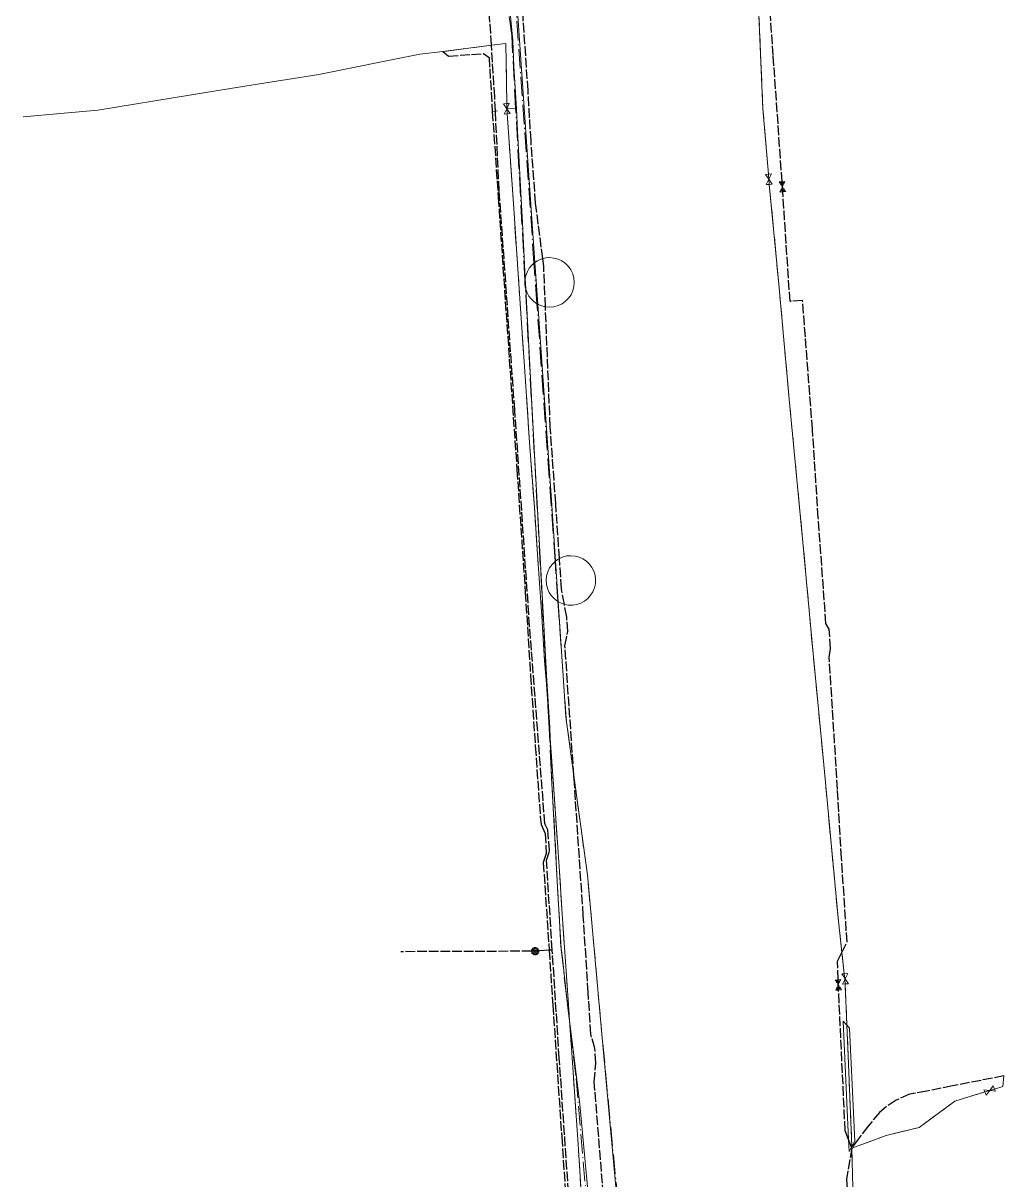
# Model space of a CAD drawing. Header units: metres. Extents: x 105265 to 106214, y 111498 to 118425.
# Drawn here: x 105804 to 105932.6, y 117431.8 to 117583.4 of the extents above; entities that cross this region are included whole.
import ezdxf

# ---------------------------------------------------------------- set-up
doc = ezdxf.new("R2010")
doc.units = ezdxf.units.M
doc.linetypes.add('DASHDOT', pattern=[3.556, 2.54, -0.508, 0, -0.508])
doc.linetypes.add('DASHED', pattern=[1.524, 1.27, -0.254])
for name, color, linetype, lineweight in [('30-RED-VANTI-EXIST', 52, 'CONTINUOUS', 13), ('30-RED-VANTI-PROY', 2, 'DASHED', 25), ('30-RED-VANTI-RETIRO', 8, 'DASHDOT', 13), ('30-RED-VANTI-SINCLAS', 9, 'CONTINUOUS', 5)]:
    doc.layers.add(name, color=color, linetype=linetype, lineweight=lineweight)

msp = doc.modelspace()

# ---------------------------------------------------------------- linework, layer by layer
at = {"layer": '30-RED-VANTI-EXIST'}
for points in [[(105901.7357, 117563.6211), (105901.0075, 117572.1807), (105900.4977, 117584.4481), (105899.9087, 117597.1585), (105899.1843, 117607.0131), (105898.5464, 117616.2425)], [(105868.6799, 117572.2578), (105868.3689, 117577.7273), (105868.2271, 117581.1511), (105867.6923, 117586.5931), (105867.6723, 117586.7281)], [(105871.1088, 117552.0511), (105868.7328, 117586.2696)], [(105865.4091, 117580.5267), (105859.0249, 117579.6903)], [(105867.4138, 117572.8757), (105867.3571, 117578.2487), (105867.2999, 117580.7745), (105865.4091, 117580.5267)], [(105859.0249, 117579.6903), (105856.0289, 117579.3387), (105851.6691, 117578.5005), (105842.7553, 117576.6993), (105833.0507, 117575.1469), (105826.0941, 117574.0343), (105813.7903, 117572.0303), (105803.9919, 117571.1589)], [(105865.5239, 117571.8557), (105865.9327, 117571.8888)], [(105865.9327, 117571.8888), (105866.1935, 117571.9099)], [(105867.4209, 117572.2057), (105867.4138, 117572.8757)], [(105867.4209, 117572.2057), (105868.5846, 117572.2538)], [(105867.4712, 117571.5396), (105867.4209, 117572.2057)], [(105872.7914, 117494.1832), (105872.6207, 117496.8217), (105872.3891, 117499.8361), (105872.0359, 117505.6849), (105871.8023, 117508.7561), (105871.4497, 117513.8177), (105871.0401, 117519.9741), (105870.4151, 117528.4359), (105869.8865, 117536.5063), (105869.3491, 117544.0935), (105868.9305, 117550.5619), (105868.3307, 117559.1095), (105867.7017, 117568.4851), (105867.4712, 117571.5396)], [(105868.5846, 117572.2538), (105868.6799, 117572.2578)], [(105868.6799, 117572.2578), (105868.6823, 117572.2579)], [(105869.8364, 117550.0117), (105869.4655, 117557.2171), (105868.8499, 117569.2665), (105868.6799, 117572.2578)], [(105901.7923, 117562.9555), (105901.7357, 117563.6211)], [(105901.8554, 117562.2905), (105901.7923, 117562.9555)], [(105911.3751, 117461.595), (105910.8729, 117466.1183), (105908.9499, 117486.6793), (105907.5965, 117500.7689), (105906.2167, 117515.8187), (105904.4637, 117534.1197), (105903.0987, 117549.1947), (105901.8554, 117562.2905)], [(105871.4889, 117546.5782), (105871.1088, 117552.0511)], [(105869.9124, 117548.5349), (105869.8364, 117550.0117)], [(105873.1005, 117489.7075), (105873.0485, 117491.0975), (105872.6587, 117497.2087), (105872.3303, 117503.7085), (105871.9337, 117510.9779), (105871.0005, 117527.7129), (105870.1265, 117544.3755), (105869.9124, 117548.5349)], [(105873.8047, 117512.9045), (105873.2293, 117521.5131), (105871.4889, 117546.5782)], [(105874.1608, 117507.5769), (105873.8047, 117512.9045)], [(105874.8112, 117497.8463), (105874.1608, 117507.5769)], [(105876.226, 117484.7268), (105875.1705, 117492.4715), (105874.8112, 117497.8463)], [(105873.1005, 117489.7075), (105872.9049, 117492.4277), (105872.7914, 117494.1832)], [(105873.2544, 117485.5898), (105873.1005, 117489.7075)], [(105875.658, 117452.6282), (105875.6011, 117453.4685), (105875.2131, 117459.1303), (105874.6857, 117466.6595), (105874.2971, 117472.8005), (105873.6763, 117481.6985), (105873.1005, 117489.7075)], [(105874.0881, 117470.1443), (105873.6967, 117477.3481), (105873.2933, 117484.5505), (105873.2544, 117485.5898)], [(105877.9947, 117471.7495), (105876.226, 117484.7268)], [(105879.9959, 117449.9213), (105877.9947, 117471.7495)], [(105874.0926, 117470.0655), (105874.0881, 117470.1443)], [(105875.658, 117452.6282), (105875.3109, 117455.5029), (105874.7099, 117460.8493), (105874.5677, 117462.1223), (105874.0926, 117470.0655)], [(105911.6852, 117458.8013), (105911.3751, 117461.595)], [(105911.7478, 117458.2381), (105911.6852, 117458.8013)], [(105911.7623, 117458.038), (105911.7573, 117458.1519), (105911.7478, 117458.2381)], [(105911.7871, 117457.4692), (105911.7623, 117458.038)], [(105912.0229, 117452.0701), (105911.7871, 117457.4692)], [(105875.6858, 117452.2173), (105875.658, 117452.6282)], [(105881.0763, 117392.0523), (105880.5865, 117398.9737), (105880.0519, 117406.3387), (105879.1589, 117416.7499), (105878.7193, 117422.0229), (105877.9639, 117431.3305), (105876.9845, 117441.6505), (105876.2451, 117447.7645), (105875.658, 117452.6282)], [(105882.1441, 117358.5952), (105882.0235, 117360.2785), (105881.6831, 117365.2581), (105881.1397, 117372.9779), (105880.6733, 117379.4429), (105880.0083, 117389.2535), (105879.5119, 117396.2857), (105879.0597, 117402.9013), (105878.6323, 117408.9655), (105878.2735, 117415.0793), (105877.8877, 117420.3661), (105877.2355, 117429.4261), (105876.7753, 117436.4327), (105876.1145, 117445.8839), (105875.6858, 117452.2173)], [(105912.6701, 117436.1338), (105912.1983, 117448.0533), (105912.0229, 117452.0701)], [(105884.7629, 117399.8171), (105883.1371, 117415.6235), (105879.9959, 117449.9213)], [(105931.3999, 117443.6888), (105932.4653, 117444.0001), (105932.6171, 117445.4115)], [(105912.6776, 117435.9522), (105917.1797, 117437.5959), (105921.5215, 117438.6413), (105926.1755, 117442.0877), (105930.1121, 117443.302)], [(105930.1121, 117443.302), (105930.7544, 117443.5002)], [(105930.7544, 117443.5002), (105931.3999, 117443.6888)], [(105912.6776, 117435.9522), (105912.6701, 117436.1338)], [(105912.9443, 117425.7066), (105912.8609, 117429.0237), (105912.6776, 117435.9522)]]:
    msp.add_lwpolyline(points, dxfattribs=at)
at = {"layer": '30-RED-VANTI-PROY'}
for points in [[(105865.4091, 117580.5267), (105864.5731, 117593.5515), (105863.8177, 117604.8973), (105862.7149, 117606.5279), (105862.2399, 117611.0045), (105862.7111, 117617.7619)], [(105903.5278, 117562.6436), (105902.3751, 117579.1655), (105901.5345, 117591.1635), (105900.6613, 117599.3973), (105899.3495, 117609.6569), (105899.2099, 117613.4663)], [(105872.1446, 117552.5579), (105871.2073, 117559.8369), (105870.6011, 117567.9903), (105870.2137, 117574.5837), (105869.5513, 117584.2909), (105869.537, 117586.106)], [(105865.9327, 117571.8888), (105865.8431, 117573.7657), (105865.4091, 117580.5267)], [(105859.0249, 117579.6903), (105859.7751, 117579.1147), (105864.3605, 117579.4305), (105865.0977, 117578.9403), (105865.5239, 117571.8557)], [(105865.5239, 117571.8557), (105866.3003, 117560.5977), (105867.3319, 117545.4373), (105868.7533, 117524.8455), (105869.8471, 117508.8271), (105870.5367, 117497.9585), (105871.1677, 117488.6345), (105871.8205, 117479.3871), (105871.9361, 117478.3695), (105872.4565, 117477.1891), (105872.6015, 117474.5643), (105872.2125, 117473.3933), (105872.9794, 117461.8705)], [(105873.3905, 117461.8967), (105872.6261, 117473.6709), (105873.0245, 117474.9115), (105872.7963, 117477.6553), (105872.4185, 117478.4477), (105870.4215, 117504.3455), (105868.4695, 117532.7503), (105866.4313, 117561.4417), (105865.9327, 117571.8888)], [(105903.5362, 117562.5228), (105903.5278, 117562.6436)], [(105903.5444, 117562.4059), (105903.5362, 117562.5228)], [(105903.5527, 117562.2866), (105903.5444, 117562.4059)], [(105903.5621, 117562.1512), (105903.5527, 117562.2866)], [(105903.5743, 117561.9773), (105903.5621, 117562.1512)], [(105903.5859, 117561.8033), (105903.5743, 117561.9773)], [(105903.5949, 117561.6677), (105903.5859, 117561.8033)], [(105903.6028, 117561.5484), (105903.5949, 117561.6677)], [(105903.6106, 117561.4315), (105903.6028, 117561.5484)], [(105903.6186, 117561.3107), (105903.6106, 117561.4315)], [(105911.3751, 117461.595), (105912.0553, 117462.9273), (105911.3271, 117473.9593), (105910.8107, 117482.9491), (105909.7119, 117500.2421), (105909.8755, 117501.4313), (105909.7123, 117503.9631), (105909.2823, 117504.7207), (105908.2703, 117518.5863), (105907.5207, 117530.1599), (105906.2213, 117547.0719), (105904.5733, 117546.9541), (105903.6186, 117561.3107)], [(105872.4883, 117546.2333), (105872.2715, 117551.5725), (105872.1446, 117552.5579)], [(105874.331, 117513.2459), (105873.8415, 117520.4213), (105873.1263, 117530.5197), (105872.4883, 117546.2333)], [(105874.9734, 117507.2308), (105874.6029, 117509.2601), (105874.331, 117513.2459)], [(105876.2224, 117484.7793), (105875.0587, 117501.7939), (105875.4133, 117503.6539), (105875.2783, 117505.5605), (105874.9734, 117507.2308)], [(105876.226, 117484.7268), (105876.2224, 117484.7793)], [(105883.0268, 117391.8966), (105882.1765, 117400.7679), (105881.9243, 117407.0547), (105878.8975, 117444.6351), (105879.1011, 117447.0931), (105878.9751, 117449.0347), (105878.4405, 117450.8797), (105878.1051, 117456.3279), (105877.4629, 117466.4137), (105876.2873, 117483.8307), (105876.226, 117484.7268)], [(105870.6592, 117461.7522), (105853.5399, 117461.6931)], [(105870.8046, 117461.7527), (105870.6592, 117461.7522)], [(105870.9869, 117461.7533), (105870.8046, 117461.7527)], [(105871.1505, 117461.7539), (105870.9869, 117461.7533)], [(105871.3025, 117461.7636), (105871.1505, 117461.7539)], [(105871.4847, 117461.7752), (105871.3025, 117461.7636)], [(105871.63, 117461.7845), (105871.4847, 117461.7752)], [(105872.9794, 117461.8705), (105871.63, 117461.7845)], [(105873.3905, 117461.8967), (105872.9794, 117461.8705)], [(105872.9794, 117461.8705), (105873.4567, 117454.6985), (105874.6235, 117437.4031), (105875.6457, 117422.5957), (105876.2687, 117413.0503), (105876.8185, 117405.5005), (105875.8417, 117402.3899), (105876.1989, 117398.6291), (105877.8049, 117397.3845), (105878.6071, 117388.9323), (105879.2915, 117381.5151), (105880.0171, 117374.1031), (105881.4611, 117358.7483), (105881.9939, 117353.4757), (105881.7981, 117352.4988)], [(105880.451, 117375.2721), (105878.8515, 117392.0849), (105878.2821, 117398.0411), (105877.1509, 117399.0689), (105876.9057, 117402.5741), (105877.2115, 117405.4015), (105876.0391, 117422.4923), (105874.3097, 117447.7405), (105873.3905, 117461.8967)], [(105910.8794, 117458.0033), (105910.7973, 117460.4633), (105911.3751, 117461.595)], [(105910.8834, 117457.8822), (105910.8794, 117458.0033)], [(105910.8873, 117457.765), (105910.8834, 117457.8822)], [(105910.8913, 117457.6456), (105910.8873, 117457.765)], [(105910.8959, 117457.5096), (105910.8913, 117457.6456)], [(105910.9017, 117457.3353), (105910.8959, 117457.5096)], [(105910.9099, 117457.1612), (105910.9017, 117457.3353)], [(105910.9164, 117457.0255), (105910.9099, 117457.1612)], [(105910.922, 117456.9061), (105910.9164, 117457.0255)], [(105910.9276, 117456.789), (105910.922, 117456.9061)], [(105910.9333, 117456.6681), (105910.9276, 117456.789)], [(105912.2447, 117437.0786), (105911.8083, 117438.2147), (105910.9333, 117456.6681)], [(105932.6171, 117445.4115), (105925.8865, 117444.0939), (105922.5143, 117443.4091), (105920.2267, 117443.0099), (105918.5059, 117442.2127), (105917.1645, 117441.3675), (105916.3111, 117440.6011), (105914.8133, 117438.8341), (105913.5237, 117437.1309), (105912.6776, 117435.9522)], [(105912.6333, 117436.0668), (105912.2447, 117437.0786)], [(105912.6776, 117435.9522), (105911.9703, 117431.8813), (105912.2997, 117426.3903), (105912.9443, 117425.7066)], [(105912.6776, 117435.9522), (105912.6333, 117436.0668)]]:
    msp.add_lwpolyline(points, dxfattribs=at)
at = {"layer": '30-RED-VANTI-RETIRO'}
for points in [[(105901.7357, 117563.6211), (105901.0075, 117572.1807), (105900.4977, 117584.4481), (105899.9087, 117597.1585), (105899.1843, 117607.0131), (105898.5464, 117616.2425)], [(105868.5846, 117572.2538), (105868.0707, 117581.7911), (105867.3637, 117586.9253)], [(105870.993, 117551.9616), (105868.5686, 117586.3215)], [(105865.4091, 117580.5267), (105859.0249, 117579.6903)], [(105867.4138, 117572.8757), (105867.3571, 117578.2487), (105867.2999, 117580.7745), (105865.4091, 117580.5267)], [(105867.4209, 117572.2057), (105867.4138, 117572.8757)], [(105867.4712, 117571.5396), (105867.4209, 117572.2057)], [(105872.7914, 117494.1832), (105872.6207, 117496.8217), (105872.3891, 117499.8361), (105872.0359, 117505.6849), (105871.8023, 117508.7561), (105871.4497, 117513.8177), (105871.0401, 117519.9741), (105870.4151, 117528.4359), (105869.8865, 117536.5063), (105869.3491, 117544.0935), (105868.9305, 117550.5619), (105868.3307, 117559.1095), (105867.7017, 117568.4851), (105867.4712, 117571.5396)], [(105869.7982, 117549.7315), (105868.5846, 117572.2538)], [(105901.7923, 117562.9555), (105901.7357, 117563.6211)], [(105901.8554, 117562.2905), (105901.7923, 117562.9555)], [(105911.3751, 117461.595), (105910.8729, 117466.1183), (105908.9499, 117486.6793), (105907.5965, 117500.7689), (105906.2167, 117515.8187), (105904.4637, 117534.1197), (105903.0987, 117549.1947), (105901.8554, 117562.2905)], [(105871.368, 117546.6468), (105870.993, 117551.9616)], [(105869.8487, 117548.7949), (105869.7982, 117549.7315)], [(105872.7914, 117494.1832), (105869.8487, 117548.7949)], [(105873.7521, 117512.8632), (105871.368, 117546.6468)], [(105874.123, 117507.5998), (105873.7521, 117512.8632)], [(105874.8112, 117497.8463), (105874.123, 117507.5998)], [(105876.2224, 117484.7793), (105875.2059, 117492.2529), (105874.8112, 117497.8463)], [(105873.2544, 117485.5898), (105872.7914, 117494.1832)], [(105873.1005, 117489.7075), (105872.9049, 117492.4277), (105872.7914, 117494.1832)], [(105875.658, 117452.6282), (105875.6011, 117453.4685), (105875.2131, 117459.1303), (105874.6857, 117466.6595), (105874.2971, 117472.8005), (105873.6763, 117481.6985), (105873.1005, 117489.7075)], [(105874.0881, 117470.1443), (105873.7159, 117477.0259), (105873.2544, 117485.5898)], [(105877.9947, 117471.7495), (105876.2224, 117484.7793)], [(105879.9959, 117449.9213), (105877.9947, 117471.7495)], [(105874.0926, 117470.0655), (105874.0881, 117470.1443)], [(105875.6858, 117452.2173), (105874.5135, 117462.2891), (105874.0926, 117470.0655)], [(105911.6852, 117458.8013), (105911.3751, 117461.595)], [(105911.7478, 117458.2381), (105911.6852, 117458.8013)], [(105911.7623, 117458.038), (105911.7573, 117458.1519), (105911.7478, 117458.2381)], [(105911.7871, 117457.4692), (105911.7623, 117458.038)], [(105912.0229, 117452.0701), (105911.7871, 117457.4692)], [(105875.6858, 117452.2173), (105875.658, 117452.6282)], [(105882.1441, 117358.5952), (105882.0235, 117360.2785), (105881.6831, 117365.2581), (105881.1397, 117372.9779), (105880.6733, 117379.4429), (105880.0083, 117389.2535), (105879.5119, 117396.2857), (105879.0597, 117402.9013), (105878.6323, 117408.9655), (105878.2735, 117415.0793), (105877.8877, 117420.3661), (105877.2355, 117429.4261), (105876.7753, 117436.4327), (105876.1145, 117445.8839), (105875.6858, 117452.2173)], [(105881.0474, 117392.0489), (105880.5209, 117398.8273), (105876.4759, 117445.4289), (105875.6858, 117452.2173)], [(105912.6701, 117436.1338), (105912.1983, 117448.0533), (105912.0229, 117452.0701)], [(105884.7629, 117399.8171), (105879.9959, 117449.9213)], [(105931.3999, 117443.6888), (105932.4653, 117444.0001), (105932.6171, 117445.4115)], [(105912.6776, 117435.9522), (105917.1797, 117437.5959), (105921.5215, 117438.6413), (105926.1755, 117442.0877), (105930.1121, 117443.302)], [(105930.1121, 117443.302), (105930.7544, 117443.5002)], [(105930.7544, 117443.5002), (105931.3999, 117443.6888)], [(105912.6776, 117435.9522), (105912.6701, 117436.1338)], [(105912.9443, 117425.7066), (105912.8609, 117429.0237), (105912.6776, 117435.9522)]]:
    msp.add_lwpolyline(points, dxfattribs=at)
at = {"layer": '30-RED-VANTI-SINCLAS'}
for points in [[(105867.4138, 117572.8757), (105867.7469, 117572.9047), (105867.4209, 117572.2057)], [(105866.9787, 117572.8377), (105867.4138, 117572.8757)], [(105867.4209, 117572.2057), (105866.9787, 117572.8377)], [(105867.4209, 117572.2057), (105867.0949, 117571.5067)], [(105867.0949, 117571.5067), (105867.4712, 117571.5396)], [(105867.4712, 117571.5396), (105867.8633, 117571.5739), (105867.4209, 117572.2057)], [(105901.3529, 117563.5893), (105901.7357, 117563.6211)], [(105901.7923, 117562.9555), (105901.3529, 117563.5893)], [(105901.7923, 117562.9555), (105901.4631, 117562.2579)], [(105901.4631, 117562.2579), (105901.8554, 117562.2905)], [(105901.7357, 117563.6211), (105902.1215, 117563.6531), (105901.7923, 117562.9555)], [(105901.8554, 117562.2905), (105902.2319, 117562.3217), (105901.7923, 117562.9555)], [(105903.2145, 117562.4961), (105903.1349, 117562.6111), (105903.5278, 117562.6436)], [(105903.5362, 117562.5228), (105903.2145, 117562.4961)], [(105903.3703, 117562.2715), (105903.2917, 117562.3849), (105903.5444, 117562.4059)], [(105903.5527, 117562.2866), (105903.3703, 117562.2715)], [(105903.5278, 117562.6436), (105903.9035, 117562.6747), (105903.8439, 117562.5483), (105903.5362, 117562.5228)], [(105903.5444, 117562.4059), (105903.7861, 117562.4261), (105903.7273, 117562.3011), (105903.5527, 117562.2866)], [(105903.3049, 117561.4061), (105903.2453, 117561.2797), (105903.6186, 117561.3107)], [(105903.6106, 117561.4315), (105903.3049, 117561.4061)], [(105903.4215, 117561.6533), (105903.3627, 117561.5285), (105903.6028, 117561.5484)], [(105903.5949, 117561.6677), (105903.4215, 117561.6533)], [(105903.4597, 117562.1427), (105903.5621, 117562.1512)], [(105903.5743, 117561.9773), (105903.4597, 117562.1427)], [(105903.5743, 117561.9773), (105903.4885, 117561.7951)], [(105903.4885, 117561.7951), (105903.5859, 117561.8033)], [(105903.5621, 117562.1512), (105903.6603, 117562.1593), (105903.5743, 117561.9773)], [(105903.5859, 117561.8033), (105903.6891, 117561.8119), (105903.5743, 117561.9773)], [(105903.6028, 117561.5484), (105903.8571, 117561.5695), (105903.7785, 117561.6829), (105903.5949, 117561.6677)], [(105903.6186, 117561.3107), (105904.0139, 117561.3435), (105903.9343, 117561.4583), (105903.6106, 117561.4315)], [(105870.993, 117551.9616), (105870.6544, 117551.6461), (105870.3641, 117551.2857), (105870.128, 117550.8877), (105869.9509, 117550.4601), (105869.8364, 117550.0117)], [(105871.1088, 117552.0511), (105870.993, 117551.9616)], [(105872.1446, 117552.5579), (105871.78, 117552.4306), (105871.4331, 117552.2608), (105871.1088, 117552.0511)], [(105873.0321, 117552.6825), (105872.584, 117552.651), (105872.1446, 117552.5579)], [(105872.4883, 117546.2333), (105873.0514, 117546.1875), (105873.614, 117546.24), (105874.1589, 117546.3892), (105874.6697, 117546.6306), (105875.131, 117546.9569), (105875.5287, 117547.3582), (105875.8509, 117547.8224), (105876.0877, 117548.3354), (105876.232, 117548.8816), (105876.2795, 117549.4446), (105876.2287, 117550.0073), (105876.0811, 117550.5527), (105875.8412, 117551.0643), (105875.5163, 117551.5265), (105875.1162, 117551.9254), (105874.653, 117552.249), (105874.1408, 117552.4873), (105873.595, 117552.6333), (105873.0321, 117552.6825)], [(105869.7982, 117549.7315), (105869.7894, 117549.2613), (105869.8487, 117548.7949)], [(105869.8364, 117550.0117), (105869.7982, 117549.7315)], [(105869.8487, 117548.7949), (105869.9124, 117548.5349)], [(105869.9124, 117548.5349), (105870.0824, 117548.0777), (105870.319, 117547.6512), (105870.6168, 117547.2649), (105870.9691, 117546.9276), (105871.368, 117546.6468)], [(105871.368, 117546.6468), (105871.4889, 117546.5782)], [(105871.4889, 117546.5782), (105871.9744, 117546.3648), (105872.4883, 117546.2333)], [(105873.7521, 117512.8632), (105873.3541, 117512.4703), (105873.0295, 117512.015), (105872.7878, 117511.5107), (105872.6362, 117510.9724), (105872.5793, 117510.4161), (105872.6186, 117509.8582), (105872.753, 117509.3154), (105872.9786, 117508.8037), (105873.2886, 117508.3383), (105873.6739, 117507.933), (105874.123, 117507.5998)], [(105873.8047, 117512.9045), (105873.7521, 117512.8632)], [(105874.331, 117513.2459), (105874.0596, 117513.0879), (105873.8047, 117512.9045)], [(105875.8263, 117513.6115), (105875.3105, 117513.57), (105874.8078, 117513.4471), (105874.331, 117513.2459)], [(105874.9734, 117507.2308), (105875.517, 117507.1315), (105876.0695, 117507.1259), (105876.615, 117507.2141), (105877.1377, 117507.3934), (105877.6223, 117507.6587), (105878.055, 117508.0024), (105878.4231, 117508.4145), (105878.7161, 117508.883), (105878.9254, 117509.3944), (105879.0449, 117509.9339), (105879.0713, 117510.4858), (105879.0037, 117511.0343), (105878.844, 117511.5633), (105878.5971, 117512.0576), (105878.2698, 117512.5028), (105877.8719, 117512.8862), (105877.4147, 117513.1965), (105876.9115, 117513.4248), (105876.3769, 117513.5645), (105875.8263, 117513.6115)], [(105874.123, 117507.5998), (105874.1608, 117507.5769)], [(105874.1608, 117507.5769), (105874.5553, 117507.3761), (105874.9734, 117507.2308)], [(105871.1447, 117462.2457), (105871.068, 117462.2396), (105870.9932, 117462.2214), (105870.9222, 117462.1916), (105870.8568, 117462.151), (105870.7987, 117462.1006), (105870.7492, 117462.0416), (105870.7097, 117461.9756), (105870.681, 117461.9041), (105870.6641, 117461.829), (105870.6592, 117461.7522)], [(105871.63, 117461.7845), (105871.6189, 117461.8657), (105871.5943, 117461.9439), (105871.5569, 117462.0168), (105871.5079, 117462.0824), (105871.4485, 117462.1389), (105871.3804, 117462.1846), (105871.3057, 117462.2182), (105871.2264, 117462.2388), (105871.1447, 117462.2457)], [(105870.6592, 117461.7522), (105870.6671, 117461.6714), (105870.6884, 117461.5931), (105870.7225, 117461.5194), (105870.7683, 117461.4524), (105870.8247, 117461.394), (105870.89, 117461.3457), (105870.9624, 117461.3091), (105871.0399, 117461.285), (105871.1204, 117461.2741), (105871.2015, 117461.2768), (105871.2811, 117461.293), (105871.3568, 117461.3222), (105871.4266, 117461.3636), (105871.4886, 117461.416), (105871.541, 117461.4781), (105871.5823, 117461.548), (105871.6113, 117461.6238), (105871.6274, 117461.7033), (105871.63, 117461.7845)], [(105871.1447, 117462.1003), (105871.0908, 117462.0959), (105871.0382, 117462.0831), (105870.9884, 117462.0621), (105870.9425, 117462.0334), (105870.9017, 117461.9979), (105870.867, 117461.9564), (105870.8394, 117461.9098), (105870.8195, 117461.8595), (105870.8078, 117461.8067), (105870.8046, 117461.7527)], [(105870.8046, 117461.7527), (105870.8104, 117461.6963), (105870.8255, 117461.6417), (105870.8494, 117461.5903), (105870.8816, 117461.5436), (105870.9211, 117461.5029), (105870.9667, 117461.4693), (105871.0173, 117461.4437), (105871.0715, 117461.4269), (105871.1277, 117461.4194), (105871.1844, 117461.4213), (105871.2399, 117461.4325), (105871.2929, 117461.4528), (105871.3417, 117461.4817), (105871.385, 117461.5182), (105871.4217, 117461.5614), (105871.4507, 117461.6102), (105871.4712, 117461.663), (105871.4827, 117461.7186), (105871.4847, 117461.7752)], [(105871.1447, 117461.9175), (105871.1194, 117461.9154), (105871.0948, 117461.9093), (105871.0714, 117461.8994), (105871.0499, 117461.8858), (105871.0309, 117461.869), (105871.0149, 117461.8493), (105871.0021, 117461.8273), (105870.9931, 117461.8036), (105870.988, 117461.7787), (105870.9869, 117461.7533)], [(105870.9869, 117461.7533), (105870.9903, 117461.7261), (105870.9984, 117461.6999), (105871.0109, 117461.6755), (105871.0274, 117461.6536), (105871.0475, 117461.6349), (105871.0705, 117461.6199), (105871.0957, 117461.6092), (105871.1224, 117461.603), (105871.1498, 117461.6015), (105871.1771, 117461.6047), (105871.2033, 117461.6127), (105871.2278, 117461.625), (105871.2498, 117461.6414), (105871.2686, 117461.6614), (105871.2837, 117461.6843), (105871.2945, 117461.7095), (105871.3009, 117461.7362), (105871.3025, 117461.7636)], [(105871.4847, 117461.7752), (105871.4772, 117461.8323), (105871.4602, 117461.8874), (105871.4341, 117461.9388), (105871.3998, 117461.985), (105871.3582, 117462.0249), (105871.3104, 117462.0571), (105871.2579, 117462.0808), (105871.2021, 117462.0953), (105871.1447, 117462.1003)], [(105871.3025, 117461.7636), (105871.2995, 117461.7905), (105871.2919, 117461.8165), (105871.28, 117461.8408), (105871.2641, 117461.8627), (105871.2448, 117461.8816), (105871.2224, 117461.8969), (105871.1978, 117461.9082), (105871.1717, 117461.9151), (105871.1447, 117461.9175)], [(105910.5515, 117457.8609), (105910.4739, 117457.9773), (105910.8794, 117458.0033)], [(105910.8834, 117457.8822), (105910.5515, 117457.8609)], [(105910.7029, 117457.6335), (105910.6265, 117457.7483), (105910.8873, 117457.765)], [(105910.8913, 117457.6456), (105910.7029, 117457.6335)], [(105910.8794, 117458.0033), (105911.2437, 117458.0267), (105911.1817, 117457.9013), (105910.8834, 117457.8822)], [(105910.8873, 117457.765), (105911.1217, 117457.7801), (105911.0605, 117457.6565), (105910.8913, 117457.6456)], [(105911.3853, 117458.7821), (105911.6852, 117458.8013)], [(105911.7478, 117458.2381), (105911.3853, 117458.7821)], [(105911.7623, 117458.038), (105911.4709, 117457.4489)], [(105911.6852, 117458.8013), (105912.1551, 117458.8315), (105911.8129, 117458.1403)], [(105911.8129, 117458.1403), (105911.7478, 117458.2381)], [(105911.8129, 117458.1403), (105911.7623, 117458.038)], [(105911.7871, 117457.4692), (105912.2407, 117457.4983), (105911.8129, 117458.1403)], [(105910.6215, 117456.7693), (105910.5597, 117456.6441), (105910.9333, 117456.6681)], [(105910.9276, 117456.789), (105910.6215, 117456.7693)], [(105910.7427, 117457.0143), (105910.6815, 117456.8907), (105910.922, 117456.9061)], [(105910.9164, 117457.0255), (105910.7427, 117457.0143)], [(105910.7901, 117457.5029), (105910.8959, 117457.5096)], [(105910.9017, 117457.3353), (105910.7901, 117457.5029)], [(105910.9017, 117457.3353), (105910.8123, 117457.1549)], [(105910.8123, 117457.1549), (105910.9099, 117457.1612)], [(105910.8959, 117457.5096), (105910.9909, 117457.5157), (105910.9017, 117457.3353)], [(105910.9099, 117457.1612), (105911.0133, 117457.1679), (105910.9017, 117457.3353)], [(105910.922, 117456.9061), (105911.1769, 117456.9225), (105911.1003, 117457.0373), (105910.9164, 117457.0255)], [(105910.9333, 117456.6681), (105911.3293, 117456.6935), (105911.2519, 117456.8099), (105910.9276, 117456.789)], [(105911.4709, 117457.4489), (105911.7871, 117457.4692)], [(105912.2447, 117437.0786), (105911.5409, 117452.6019)], [(105911.5409, 117452.6019), (105912.0229, 117452.0701)], [(105912.0229, 117452.0701), (105912.3695, 117451.6877), (105913.0591, 117436.8425), (105912.6701, 117436.1338)], [(105930.7544, 117443.5002), (105931.2153, 117444.1183)], [(105931.2153, 117444.1183), (105931.3999, 117443.6888)], [(105929.9881, 117443.5907), (105930.1121, 117443.302)], [(105930.7544, 117443.5002), (105929.9881, 117443.5907)], [(105930.1121, 117443.302), (105930.2925, 117442.8821), (105930.7544, 117443.5002)], [(105931.3999, 117443.6888), (105931.5199, 117443.4095), (105930.7544, 117443.5002)], [(105912.6333, 117436.0668), (105912.3167, 117435.4899), (105912.2447, 117437.0786)], [(105912.6701, 117436.1338), (105912.6333, 117436.0668)]]:
    msp.add_lwpolyline(points, dxfattribs=at)

doc.saveas('drawing.dxf')
